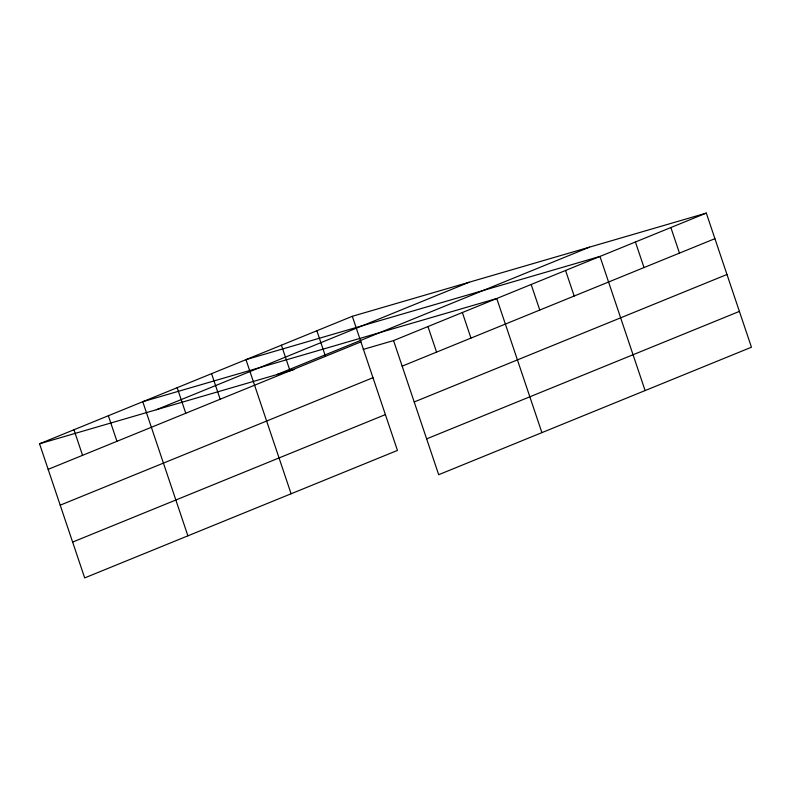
<?xml version="1.0" encoding="UTF-8"?>
<svg xmlns="http://www.w3.org/2000/svg" width="791" height="791" viewBox="0 0 791 791"><rect width="100%" height="100%" fill="white"/><g stroke="black" fill="none" stroke-linecap="round" stroke-linejoin="round"><path stroke-width="1.19" d="M352.311 316.301L397.448 450.425L84.686 577.905L39.55 443.781L352.311 316.301L706.314 213.095L751.45 347.219L438.689 474.699L393.552 340.575L706.314 213.095M156.371 409.718L469.132 282.249M276.731 374.627L589.493 247.158M48.152 469.35L360.914 341.88M60.215 505.172L372.976 377.702M402.154 366.144L714.916 238.664M414.217 401.966L726.969 274.487M72.634 542.082L385.395 414.603M426.636 438.876L739.397 311.397M39.55 443.781L294.252 369.526M363.178 349.424L393.552 340.575M670.867 227.541L679.469 253.11M635.42 241.987L644.022 267.566M645.11 390.566L599.973 256.432L245.971 359.648L291.108 493.772M565.565 270.463L574.177 296.032M531.166 284.483L539.769 310.052M541.904 432.628L496.758 298.504L142.766 401.709L187.902 535.833M462.359 312.524L470.961 338.103M427.951 326.545L436.563 352.124M316.865 330.747L325.467 356.326M281.418 345.202L290.02 370.771M211.573 373.668L220.175 399.237M177.164 387.689L185.766 413.258M108.357 415.74L116.959 441.309M73.959 429.76L82.561 455.329"/></g></svg>
